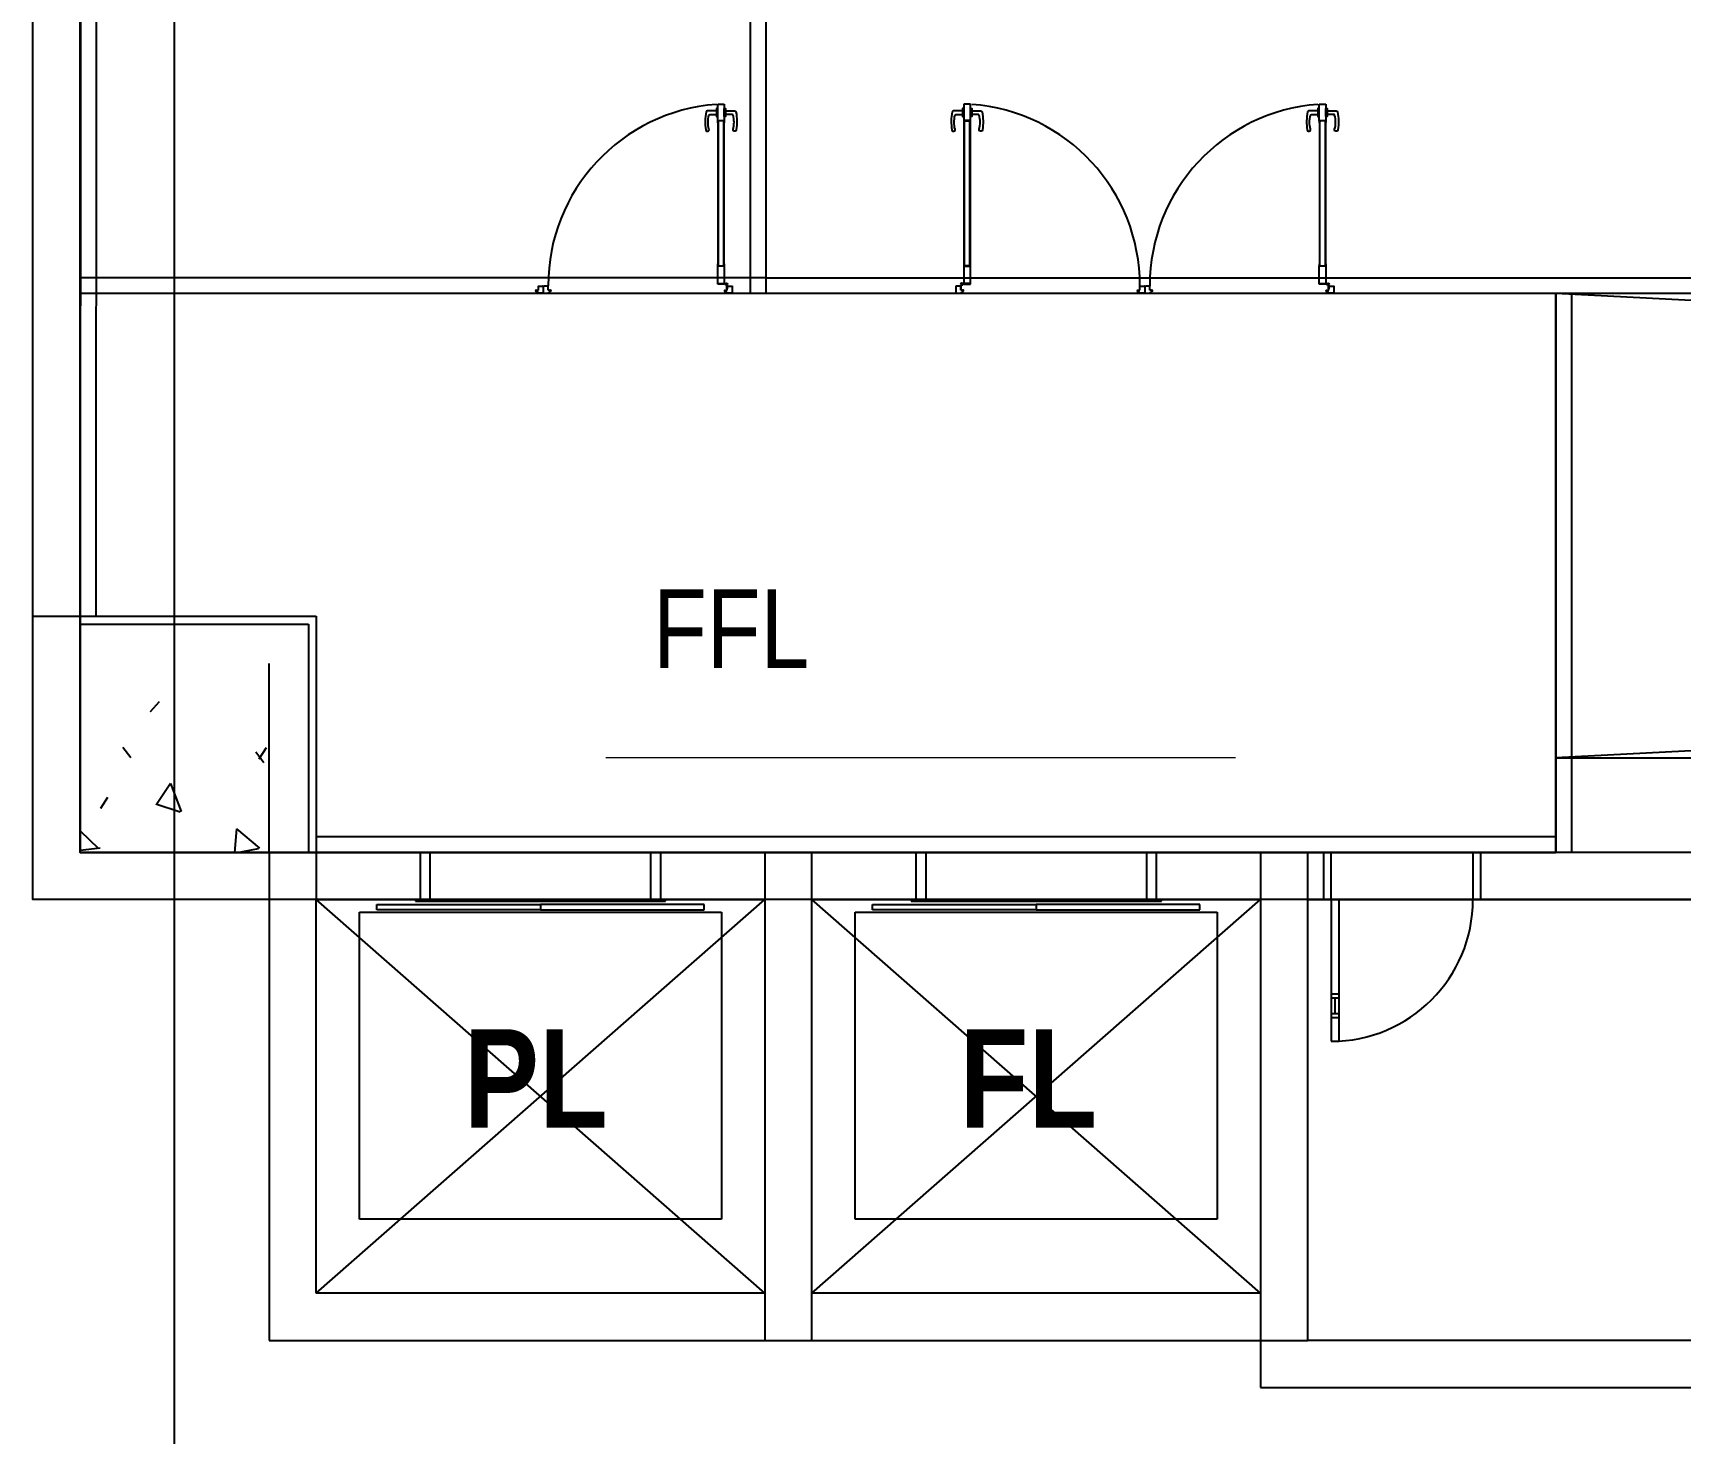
# Model space of a CAD drawing. Extents: x -14231 to 343475, y -171733 to 30720.
# Drawn here: x 222682 to 233148, y -137832 to -128938 of the extents above; entities that cross this region are included whole.
import ezdxf

# ---------------------------------------------------------------- set-up
doc = ezdxf.new("R2010")
doc.units = 0
doc.header["$LTSCALE"] = 8
doc.linetypes.add('IDA - Grid Line', pattern=[3500, 2000, -500, 500, -500])
doc.linetypes.add('IDA - Hidden 2-1', pattern=[750, 500, -250])
doc.layers.get('0').update_dxf_attribs({"color": 1, "linetype": 'CONTINUOUS'})
doc.layers.add('000_CTCI_CSA', color=7, linetype='CONTINUOUS')
for name, color, linetype, lineweight in [('A-_ANOTGRID_E', 7, 'CONTINUOUS', 9), ('A-COLN----_E', 7, 'CONTINUOUS', 9), ('A-COLN----_E1', 7, 'CONTINUOUS', 9)]:
    doc.layers.add(name, color=color, linetype=linetype, lineweight=lineweight)
doc.styles.add('Arial Narrow_B_1', font='ARIALNB.TTF', dxfattribs={"height": 625})
doc.styles.add('Site Area', font='arial.ttf', dxfattribs={"width": 0.8})

# ---------------------------------------------------------------- blocks, each defined once
blk = doc.blocks.new('188K-SM-03-F10-ARCH-PA-Y2257103$0$AP5A-SM-03-F20-ARCH-PA-Y2230801+Y2230803$0$把手GMT水平鎖')
blk.add_lwpolyline([(24.5, 8), (-24.5, 8), (-24.5, 0), (24.5, 0)], close=True)
blk.add_lwpolyline([(-11, 0), (-11, -40), (-10.4, -53.9, 0.327495), (-3.6, -61.8, 0.089847), (103.8, -64, 1.144881), (99.4, -44.7, -0.137079), (16.2, -44.7, -0.349357), (11, -39.6), (11, 0)], format="xyb")

msp = doc.modelspace()

# ---------------------------------------------------------------- hatches: boundary and pattern name
at = {"layer": '000_CTCI_CSA', "true_color": 0x808080}
h = msp.add_hatch(dxfattribs=at)
h.set_pattern_fill('FP_87', color=8, angle=-90, style=0, pattern_type=2)
h.set_pattern_definition([(320, (-114573.8, 809113.8), (-159.3907, -1821.8403), [190.5, -2095.5]), (265, (-114573.8, 809113.8), (1910.5674, 352.428), [152.4, -1676.4]), (10.451, (-114587.1, 808962), (1751.166, -1469.4262), [161.9, -1780.901]), (316.184, (-114065.8, 809113.8), (-420.428, -2710.791), [285.75, -3143.25]), (6.636, (-114100.9, 808888), (2474.276, -2374.0256), [242.85, -2671.351]), (261.184, (-114065.8, 809113.8), (2474.2525, -2374.05), [228.6, -2514.6]), (291, (-114192.8, 808859.8), (-1022.6516, -1516.1442), [190.5, -2095.5]), (236, (-114192.8, 808859.8), (1841.8805, -618.021), [152.4, -1676.4]), (341.451, (-114278, 808733.5), (819.2124, -2134.1713), [161.9, -1780.901]), (307.5, (-114573.8, 809113.8), (845.5504, -30.88603), [83.82, -1572.26, 83.82, -3300.73]), (307.5, (-114573.8, 809113.8), (845.5504, -30.88603), [-1739.9, -1617.98, 83.82, -1598.93]), (277.5, (-114573.8, 809113.8), (1001.80575, -668.1966), [83.82, -886.46, 83.82, -1534.16, -641.35]), (277.5, (-114573.8, 809113.8), (1001.80575, -668.1966), [-2588.26, 83.82, -557.53]), (237.5, (-114573.8, 809680.25), (-57.2896, -1355.90933), [83.82, -551.18, 83.82, -4526.28]), (237.5, (-114573.8, 809680.25), (-57.2896, -1355.90933), [-718.82, -1897.38, 83.82, -2545.08]), (227.5, (-114573.8, 809934.2), (254.2664, -1481.2932), [83.82, -741.68, 83.82, -3098.8]), (227.5, (-114573.8, 809934.2), (254.2664, -1481.2932), [-909.32, -1231.9, 83.82, -1783.08])])
h.paths.add_polyline_path([(222982.2899, -134143.3464), (224182.2899, -134143.3464), (224182.2899, -132943.3464), (222982.2899, -132943.3464)])
at = {"layer": 'A-COLN----_E1'}
h = msp.add_hatch(dxfattribs=at)
h.set_pattern_fill('FP_87', color=256, angle=-90, style=0, pattern_type=2)
h.set_pattern_definition([(320, (-114573.8, 809113.8), (-159.3907, -1821.8403), [190.5, -2095.5]), (265, (-114573.8, 809113.8), (1910.5674, 352.428), [152.4, -1676.4]), (10.451, (-114587.1, 808962), (1751.166, -1469.4262), [161.9, -1780.901]), (316.184, (-114065.8, 809113.8), (-420.428, -2710.791), [285.75, -3143.25]), (6.636, (-114100.9, 808888), (2474.276, -2374.0256), [242.85, -2671.351]), (261.184, (-114065.8, 809113.8), (2474.2525, -2374.05), [228.6, -2514.6]), (291, (-114192.8, 808859.8), (-1022.6516, -1516.1442), [190.5, -2095.5]), (236, (-114192.8, 808859.8), (1841.8805, -618.021), [152.4, -1676.4]), (341.451, (-114278, 808733.5), (819.2124, -2134.1713), [161.9, -1780.901]), (307.5, (-114573.8, 809113.8), (845.5504, -30.88603), [83.82, -1572.26, 83.82, -3300.73]), (307.5, (-114573.8, 809113.8), (845.5504, -30.88603), [-1739.9, -1617.98, 83.82, -1598.93]), (277.5, (-114573.8, 809113.8), (1001.80575, -668.1966), [83.82, -886.46, 83.82, -1534.16, -641.35]), (277.5, (-114573.8, 809113.8), (1001.80575, -668.1966), [-2588.26, 83.82, -557.53]), (237.5, (-114573.8, 809680.25), (-57.2896, -1355.90933), [83.82, -551.18, 83.82, -4526.28]), (237.5, (-114573.8, 809680.25), (-57.2896, -1355.90933), [-718.82, -1897.38, 83.82, -2545.08]), (227.5, (-114573.8, 809934.2), (254.2664, -1481.2932), [83.82, -741.68, 83.82, -3098.8]), (227.5, (-114573.8, 809934.2), (254.2664, -1481.2932), [-909.32, -1231.9, 83.82, -1783.08])])
h.paths.add_polyline_path([(222982.2899, -134143.3464), (224182.2899, -134143.3464), (224182.2899, -132943.3464), (222982.2899, -132943.3464)])

# ---------------------------------------------------------------- linework, layer by layer
at = {"layer": '000_CTCI_CSA', "color": 8, "true_color": 0x808080}
for p, q in [((223582.2899, -146907.4049), (223582.2899, -47898.2452)), ((222982.2899, -120043.3464), (222982.2899, -130593.3464)), ((227033.5272, -129495.27), (227033.5272, -129389.8787)), ((227033.5272, -129389.8787), (227075.2663, -129389.8787)), ((227075.2663, -129389.8787), (227075.2663, -129495.27)), ((228639.1022, -129389.8787), (228597.3631, -129389.8787)), ((228597.3631, -129389.8787), (228597.3631, -129495.27)), ((228639.1022, -129495.27), (228639.1022, -129389.8787)), ((230855.7382, -129495.27), (230855.7382, -129389.8787)), ((230855.7382, -129389.8787), (230897.4774, -129389.8787)), ((230897.4774, -129389.8787), (230897.4774, -129495.27)), ((227075.2663, -129495.27), (227033.5272, -129495.27)), ((227034.1533, -129507.3744), (227034.1533, -129494.5396)), ((227035.0479, -129508.7063), (227034.2131, -129507.5585)), ((227034.4663, -129494.2265), (227074.3272, -129494.2265)), ((227035.1967, -129495.7918), (227035.1967, -129497.4613)), ((227035.1967, -129499.1309), (227035.1967, -129506.5396)), ((227054.0837, -129495.4787), (227035.5098, -129495.4787)), ((227035.5098, -129497.7744), (227040.1011, -129497.7744)), ((227040.1011, -129498.8179), (227035.5098, -129498.8179)), ((227036.2402, -129498.8179), (227035.6141, -129498.8179)), ((227035.6141, -129498.8179), (227035.6141, -130414.157)), ((227035.6141, -129506.957), (227035.6141, -129508.5222)), ((227036.2402, -130414.157), (227036.2402, -129498.8179)), ((227040.4141, -129498.0874), (227040.4141, -129498.5048)), ((227054.3967, -129495.1657), (227054.0837, -129495.4787)), ((227054.7098, -129495.4787), (227054.3967, -129495.1657)), ((227073.2837, -129495.4787), (227054.7098, -129495.4787)), ((227068.3794, -129498.5048), (227068.3794, -129498.0874)), ((227068.6924, -129497.7744), (227073.2837, -129497.7744)), ((227073.2837, -129498.8179), (227068.6924, -129498.8179)), ((227072.5533, -129498.8179), (227072.5533, -130414.157)), ((227073.1794, -129498.8179), (227072.5533, -129498.8179)), ((227073.1794, -130414.157), (227073.1794, -129498.8179)), ((227073.1794, -129508.5222), (227073.1794, -129506.957)), ((227073.5967, -129497.4613), (227073.5967, -129495.7918)), ((227073.5967, -129506.5396), (227073.5967, -129499.1309)), ((227074.5803, -129507.5585), (227073.7456, -129508.7063)), ((227074.6402, -129494.5396), (227074.6402, -129507.3744)), ((228597.3631, -129495.27), (228639.1022, -129495.27)), ((228597.9892, -129494.5396), (228597.9892, -129507.3744)), ((228598.049, -129507.5585), (228598.8838, -129508.7063)), ((228638.1631, -129494.2265), (228598.3022, -129494.2265)), ((228599.0326, -129497.4613), (228599.0326, -129495.7918)), ((228599.0326, -129506.5396), (228599.0326, -129499.1309)), ((228599.3457, -129495.4787), (228617.9196, -129495.4787)), ((228603.937, -129497.7744), (228599.3457, -129497.7744)), ((228599.3457, -129498.8179), (228603.937, -129498.8179)), ((228599.45, -130414.157), (228599.45, -129498.8179)), ((228599.45, -129498.8179), (228600.0761, -129498.8179)), ((228599.45, -129508.5222), (228599.45, -129506.957)), ((228600.0761, -129498.8179), (228600.0761, -130414.157)), ((228604.25, -129498.5048), (228604.25, -129498.0874)), ((228617.9196, -129495.4787), (228618.2326, -129495.1657)), ((228618.2326, -129495.1657), (228618.5457, -129495.4787)), ((228618.5457, -129495.4787), (228637.1196, -129495.4787)), ((228632.2152, -129498.0874), (228632.2152, -129498.5048)), ((228637.1196, -129497.7744), (228632.5283, -129497.7744)), ((228632.5283, -129498.8179), (228637.1196, -129498.8179)), ((228636.3892, -130414.157), (228636.3892, -129498.8179)), ((228636.3892, -129498.8179), (228637.0152, -129498.8179)), ((228637.0152, -129498.8179), (228637.0152, -130414.157)), ((228637.0152, -129506.957), (228637.0152, -129508.5222)), ((228637.4326, -129495.7918), (228637.4326, -129497.4613)), ((228637.4326, -129499.1309), (228637.4326, -129506.5396)), ((228637.5815, -129508.7063), (228638.4162, -129507.5585)), ((228638.4761, -129507.3744), (228638.4761, -129494.5396)), ((230897.4774, -129495.27), (230855.7382, -129495.27)), ((230856.3643, -129507.3744), (230856.3643, -129494.5396)), ((230857.259, -129508.7063), (230856.4242, -129507.5585)), ((230856.6774, -129494.2265), (230896.5382, -129494.2265)), ((230857.4078, -129495.7918), (230857.4078, -129497.4613)), ((230857.4078, -129499.1309), (230857.4078, -129506.5396)), ((230876.2948, -129495.4787), (230857.7208, -129495.4787)), ((230857.7208, -129497.7744), (230862.3121, -129497.7744)), ((230862.3121, -129498.8179), (230857.7208, -129498.8179)), ((230858.4513, -129498.8179), (230857.8252, -129498.8179)), ((230857.8252, -129498.8179), (230857.8252, -130414.157)), ((230857.8252, -129506.957), (230857.8252, -129508.5222)), ((230858.4513, -130414.157), (230858.4513, -129498.8179)), ((230862.6252, -129498.0874), (230862.6252, -129498.5048)), ((230876.6078, -129495.1657), (230876.2948, -129495.4787)), ((230876.9208, -129495.4787), (230876.6078, -129495.1657)), ((230895.4948, -129495.4787), (230876.9208, -129495.4787)), ((230890.5904, -129498.5048), (230890.5904, -129498.0874)), ((230890.9035, -129497.7744), (230895.4948, -129497.7744)), ((230895.4948, -129498.8179), (230890.9035, -129498.8179)), ((230894.7643, -129498.8179), (230894.7643, -130414.157)), ((230895.3904, -129498.8179), (230894.7643, -129498.8179)), ((230895.3904, -130414.157), (230895.3904, -129498.8179)), ((230895.3904, -129508.5222), (230895.3904, -129506.957)), ((230895.8078, -129497.4613), (230895.8078, -129495.7918)), ((230895.8078, -129506.5396), (230895.8078, -129499.1309)), ((230896.7914, -129507.5585), (230895.9566, -129508.7063)), ((230896.8513, -129494.5396), (230896.8513, -129507.3744)), ((227033.5272, -130534.0092), (227033.5272, -130417.7048)), ((227033.5272, -130417.7048), (227075.2663, -130417.7048)), ((227035.6141, -130414.157), (227036.2402, -130414.157)), ((227072.5533, -130414.157), (227073.1794, -130414.157)), ((227075.2663, -130417.7048), (227075.2663, -130534.0092)), ((227341.4743, -130493.3464), (235182.2899, -130493.3464)), ((228639.1022, -130417.7048), (228597.3631, -130417.7048)), ((228597.3631, -130417.7048), (228597.3631, -130534.0092)), ((228600.0761, -130414.157), (228599.45, -130414.157)), ((228637.0152, -130414.157), (228636.3892, -130414.157)), ((228639.1022, -130534.0092), (228639.1022, -130417.7048)), ((230855.7382, -130534.0092), (230855.7382, -130417.7048)), ((230855.7382, -130417.7048), (230897.4774, -130417.7048)), ((230857.8252, -130414.157), (230858.4513, -130414.157)), ((230894.7643, -130414.157), (230895.3904, -130414.157)), ((230897.4774, -130417.7048), (230897.4774, -130534.0092)), ((222982.2899, -134143.3464), (222982.2899, -130593.3464)), ((225878.2526, -130578.0421), (225878.2526, -130573.0856)), ((225878.7744, -130572.5638), (225881.1744, -130572.5638)), ((225895.9551, -130591.3464), (225879.4527, -130580.5065)), ((225879.5048, -130573.6073), (225879.5048, -130575.5899)), ((225881.1744, -130573.6073), (225879.5048, -130573.6073)), ((225879.5048, -130575.5899), (225887.4353, -130575.5899)), ((225885.7657, -130572.5638), (225893.9048, -130572.5638)), ((225887.4353, -130573.6073), (225885.7657, -130573.6073)), ((225887.4353, -130575.5899), (225887.4353, -130573.6073)), ((225893.9048, -130572.5638), (225893.9048, -130546.9117)), ((225895.47, -130545.3464), (225919.9918, -130545.3464)), ((225919.9918, -130591.3464), (225895.9551, -130591.3464)), ((225925.2092, -130550.5638), (225925.2092, -130586.1291)), ((225925.2092, -130550.5638), (225925.2092, -130586.1291)), ((225954.9483, -130545.3464), (225930.4266, -130545.3464)), ((225930.4266, -130591.3464), (225954.4632, -130591.3464)), ((225954.4632, -130591.3464), (225970.9657, -130580.5065)), ((225956.5135, -130572.5638), (225956.5135, -130546.9117)), ((225964.6526, -130572.5638), (225956.5135, -130572.5638)), ((225962.9831, -130573.6073), (225964.6526, -130573.6073)), ((225962.9831, -130575.5899), (225962.9831, -130573.6073)), ((225970.9135, -130575.5899), (225962.9831, -130575.5899)), ((225971.6439, -130572.5638), (225969.2439, -130572.5638)), ((225969.2439, -130573.6073), (225970.9135, -130573.6073)), ((225970.9135, -130573.6073), (225970.9135, -130575.5899)), ((225972.1657, -130578.0421), (225972.1657, -130573.0856)), ((227075.2663, -130534.0092), (227033.5272, -130534.0092)), ((227036.6576, -130528.7918), (227083.6141, -130528.7918)), ((227036.6576, -130531.4005), (227036.6576, -130528.7918)), ((227083.6141, -130531.4005), (227036.6576, -130531.4005)), ((227078.2526, -130578.0421), (227078.2526, -130573.0856)), ((227078.7744, -130572.5638), (227081.1744, -130572.5638)), ((227095.9551, -130591.3464), (227079.4527, -130580.5065)), ((227081.1744, -130573.6073), (227079.5048, -130573.6073)), ((227079.5048, -130573.6073), (227079.5048, -130575.5899)), ((227079.5048, -130575.5899), (227087.4353, -130575.5899)), ((227083.6141, -130528.7918), (227083.6141, -130531.4005)), ((227085.7657, -130572.5638), (227093.9048, -130572.5638)), ((227087.4353, -130573.6073), (227085.7657, -130573.6073)), ((227087.4353, -130575.5899), (227087.4353, -130573.6073)), ((227091.2961, -130564.2129), (227091.2961, -130539.0824)), ((227091.2961, -130539.0824), (227093.9048, -130539.0824)), ((227093.9048, -130564.2129), (227091.2961, -130564.2129)), ((227093.9048, -130539.0824), (227093.9048, -130564.2129)), ((227093.9048, -130572.5638), (227093.9048, -130546.9117)), ((227095.47, -130545.3464), (227119.9918, -130545.3464)), ((227119.9918, -130591.3464), (227095.9551, -130591.3464)), ((227125.2092, -130550.5638), (227125.2092, -130586.1291)), ((235182.2899, -130593.3464), (227341.4743, -130593.3464)), ((228547.4202, -130550.5638), (228547.4202, -130586.1291)), ((228577.1594, -130545.3464), (228552.6376, -130545.3464)), ((228552.6376, -130591.3464), (228576.6743, -130591.3464)), ((228576.6743, -130591.3464), (228593.1767, -130580.5065)), ((228581.3333, -130539.0824), (228578.7246, -130539.0824)), ((228578.7246, -130539.0824), (228578.7246, -130564.2129)), ((228578.7246, -130572.5638), (228578.7246, -130546.9117)), ((228578.7246, -130564.2129), (228581.3333, -130564.2129)), ((228586.8637, -130572.5638), (228578.7246, -130572.5638)), ((228581.3333, -130564.2129), (228581.3333, -130539.0824)), ((228585.1941, -130575.5899), (228585.1941, -130573.6073)), ((228585.1941, -130573.6073), (228586.8637, -130573.6073)), ((228593.1246, -130575.5899), (228585.1941, -130575.5899)), ((228635.9718, -130528.7918), (228589.0152, -130528.7918)), ((228589.0152, -130528.7918), (228589.0152, -130531.4005)), ((228589.0152, -130531.4005), (228635.9718, -130531.4005)), ((228593.855, -130572.5638), (228591.455, -130572.5638)), ((228591.455, -130573.6073), (228593.1246, -130573.6073)), ((228593.1246, -130573.6073), (228593.1246, -130575.5899)), ((228594.3767, -130578.0421), (228594.3767, -130573.0856)), ((228597.3631, -130534.0092), (228639.1022, -130534.0092)), ((228635.9718, -130531.4005), (228635.9718, -130528.7918)), ((229700.4637, -130578.0421), (229700.4637, -130573.0856)), ((229700.9854, -130572.5638), (229703.3854, -130572.5638)), ((229718.1662, -130591.3464), (229701.6637, -130580.5065)), ((229701.7159, -130573.6073), (229701.7159, -130575.5899)), ((229703.3854, -130573.6073), (229701.7159, -130573.6073)), ((229701.7159, -130575.5899), (229709.6463, -130575.5899)), ((229707.9767, -130572.5638), (229716.1159, -130572.5638)), ((229709.6463, -130573.6073), (229707.9767, -130573.6073)), ((229709.6463, -130575.5899), (229709.6463, -130573.6073)), ((229716.1159, -130572.5638), (229716.1159, -130546.9117)), ((229717.6811, -130545.3464), (229742.2028, -130545.3464)), ((229742.2028, -130591.3464), (229718.1662, -130591.3464)), ((229747.4202, -130550.5638), (229747.4202, -130586.1291)), ((229747.4202, -130550.5638), (229747.4202, -130586.1291)), ((229777.1594, -130545.3464), (229752.6376, -130545.3464)), ((229752.6376, -130591.3464), (229776.6743, -130591.3464)), ((229776.6743, -130591.3464), (229793.1767, -130580.5065)), ((229778.7246, -130572.5638), (229778.7246, -130546.9117)), ((229786.8637, -130572.5638), (229778.7246, -130572.5638)), ((229785.1941, -130573.6073), (229786.8637, -130573.6073)), ((229785.1941, -130575.5899), (229785.1941, -130573.6073)), ((229793.1246, -130575.5899), (229785.1941, -130575.5899)), ((229793.855, -130572.5638), (229791.455, -130572.5638)), ((229791.455, -130573.6073), (229793.1246, -130573.6073)), ((229793.1246, -130573.6073), (229793.1246, -130575.5899)), ((229794.3767, -130578.0421), (229794.3767, -130573.0856)), ((230897.4774, -130534.0092), (230855.7382, -130534.0092)), ((230858.8687, -130528.7918), (230905.8252, -130528.7918)), ((230858.8687, -130531.4005), (230858.8687, -130528.7918)), ((230905.8252, -130531.4005), (230858.8687, -130531.4005)), ((230900.4637, -130578.0421), (230900.4637, -130573.0856)), ((230900.9854, -130572.5638), (230903.3854, -130572.5638)), ((230918.1662, -130591.3464), (230901.6637, -130580.5065)), ((230903.3854, -130573.6073), (230901.7159, -130573.6073)), ((230901.7159, -130573.6073), (230901.7159, -130575.5899)), ((230901.7159, -130575.5899), (230909.6463, -130575.5899)), ((230905.8252, -130528.7918), (230905.8252, -130531.4005)), ((230907.9767, -130572.5638), (230916.1159, -130572.5638)), ((230909.6463, -130573.6073), (230907.9767, -130573.6073)), ((230909.6463, -130575.5899), (230909.6463, -130573.6073)), ((230913.5072, -130564.2129), (230913.5072, -130539.0824)), ((230913.5072, -130539.0824), (230916.1159, -130539.0824)), ((230916.1159, -130564.2129), (230913.5072, -130564.2129)), ((230916.1159, -130539.0824), (230916.1159, -130564.2129)), ((230916.1159, -130572.5638), (230916.1159, -130546.9117)), ((230917.6811, -130545.3464), (230942.2028, -130545.3464)), ((230942.2028, -130591.3464), (230918.1662, -130591.3464)), ((230947.4202, -130550.5638), (230947.4202, -130586.1291)), ((232359.1125, -130593.3464), (232359.1125, -133543.3464)), ((232359.1125, -130593.3464), (232359.1125, -134143.3464)), ((222982.2899, -132943.3464), (222982.2899, -134143.3464)), ((224182.2899, -134143.3464), (224182.2899, -132943.3464)), ((232359.1125, -133543.3464), (288982.29, -133543.3464)), ((232359.1125, -134143.3464), (222982.2899, -134143.3464)), ((222982.2899, -134143.3464), (224182.2899, -134143.3464)), ((227632.2899, -134143.3464), (224182.2899, -134143.3464)), ((224182.2899, -134143.3464), (224182.2899, -137243.3464)), ((225207.2899, -134143.3464), (225142.2899, -134143.3464)), ((225142.2899, -134143.3464), (225142.2899, -134443.3464)), ((225207.2899, -134443.3464), (225207.2899, -134143.3464)), ((226672.2899, -134143.3464), (226607.2899, -134143.3464)), ((226607.2899, -134143.3464), (226607.2899, -134443.3464)), ((226672.2899, -134443.3464), (226672.2899, -134143.3464)), ((230782.2899, -134143.3464), (227332.2899, -134143.3464)), ((227332.2899, -134143.3464), (227332.2899, -137243.3464)), ((227632.2899, -137243.3464), (227632.2899, -134143.3464)), ((228357.2899, -134143.3464), (228292.2899, -134143.3464)), ((228292.2899, -134143.3464), (228292.2899, -134443.3464)), ((228357.2899, -134443.3464), (228357.2899, -134143.3464)), ((229822.2899, -134143.3464), (229757.2899, -134143.3464)), ((229757.2899, -134143.3464), (229757.2899, -134443.3464)), ((229822.2899, -134443.3464), (229822.2899, -134143.3464)), ((230482.2899, -134143.3464), (230482.2899, -137543.3464)), ((238282.2899, -134143.3464), (230482.2899, -134143.3464)), ((230782.2899, -137243.3464), (230782.2899, -134143.3464)), ((230882.2899, -134143.3464), (230882.2899, -134443.3464)), ((230932.2899, -134143.3464), (230882.2899, -134143.3464)), ((230932.2899, -134443.3464), (230932.2899, -134143.3464)), ((231832.2899, -134143.3464), (231832.2899, -134443.3464)), ((231882.2899, -134143.3464), (231832.2899, -134143.3464)), ((231882.2899, -134443.3464), (231882.2899, -134143.3464)), ((224482.2899, -134443.3464), (227332.2899, -134443.3464)), ((224482.2899, -136943.3464), (224482.2899, -134443.3464)), ((224482.2899, -136943.3464), (227332.2899, -134443.3464)), ((227332.2899, -136943.3464), (224482.2899, -134443.3464)), ((224867.2899, -134473.3464), (225907.2899, -134473.3464)), ((224867.2899, -134508.3464), (224867.2899, -134473.3464)), ((225907.2899, -134443.3464), (225112.2899, -134443.3464)), ((225112.2899, -134443.3464), (225112.2899, -134453.3464)), ((225112.2899, -134453.3464), (225907.2899, -134453.3464)), ((225142.2899, -134443.3464), (225207.2899, -134443.3464)), ((225907.2899, -134453.3464), (225907.2899, -134443.3464)), ((226702.2899, -134443.3464), (225907.2899, -134443.3464)), ((225907.2899, -134443.3464), (225907.2899, -134453.3464)), ((225907.2899, -134453.3464), (226702.2899, -134453.3464)), ((225907.2899, -134473.3464), (225907.2899, -134508.3464)), ((226947.2899, -134473.3464), (225907.2899, -134473.3464)), ((225907.2899, -134473.3464), (225907.2899, -134508.3464)), ((226607.2899, -134443.3464), (226672.2899, -134443.3464)), ((226702.2899, -134453.3464), (226702.2899, -134443.3464)), ((226947.2899, -134508.3464), (226947.2899, -134473.3464)), ((227332.2899, -134443.3464), (227332.2899, -136943.3464)), ((227632.2899, -134443.3464), (230482.2899, -134443.3464)), ((227632.2899, -136943.3464), (227632.2899, -134443.3464)), ((227632.2899, -136943.3464), (230482.2899, -134443.3464)), ((230482.2899, -136943.3464), (227632.2899, -134443.3464)), ((228017.2899, -134473.3464), (229057.2899, -134473.3464)), ((228017.2899, -134508.3464), (228017.2899, -134473.3464)), ((229057.2899, -134443.3464), (228262.2899, -134443.3464)), ((228262.2899, -134443.3464), (228262.2899, -134453.3464)), ((228262.2899, -134453.3464), (229057.2899, -134453.3464)), ((228292.2899, -134443.3464), (228357.2899, -134443.3464)), ((229057.2899, -134453.3464), (229057.2899, -134443.3464)), ((229852.2899, -134443.3464), (229057.2899, -134443.3464)), ((229057.2899, -134443.3464), (229057.2899, -134453.3464)), ((229057.2899, -134453.3464), (229852.2899, -134453.3464)), ((229057.2899, -134473.3464), (229057.2899, -134508.3464)), ((230097.2899, -134473.3464), (229057.2899, -134473.3464)), ((229057.2899, -134473.3464), (229057.2899, -134508.3464)), ((229757.2899, -134443.3464), (229822.2899, -134443.3464)), ((229852.2899, -134453.3464), (229852.2899, -134443.3464)), ((230097.2899, -134508.3464), (230097.2899, -134473.3464)), ((230482.2899, -134443.3464), (230482.2899, -136943.3464)), ((230782.2899, -137243.3464), (230782.2899, -134443.3464)), ((230782.2899, -134443.3464), (237982.2899, -134443.3464)), ((230882.2899, -134443.3464), (230932.2899, -134443.3464)), ((230982.2899, -134443.3464), (230932.2899, -134443.3464)), ((230932.2899, -134443.3464), (230932.2899, -135343.3464)), ((230982.2899, -135343.3464), (230982.2899, -134443.3464)), ((231832.2899, -134443.3464), (231882.2899, -134443.3464)), ((224757.2899, -134523.3464), (227057.2899, -134523.3464)), ((224757.2899, -136473.3464), (224757.2899, -134523.3464)), ((225907.2899, -134508.3464), (224867.2899, -134508.3464)), ((225907.2899, -134508.3464), (226947.2899, -134508.3464)), ((227057.2899, -134523.3464), (227057.2899, -136473.3464)), ((227907.2899, -134523.3464), (230207.2899, -134523.3464)), ((227907.2899, -136473.3464), (227907.2899, -134523.3464)), ((229057.2899, -134508.3464), (228017.2899, -134508.3464)), ((229057.2899, -134508.3464), (230097.2899, -134508.3464)), ((230207.2899, -134523.3464), (230207.2899, -136473.3464)), ((230982.2899, -135043.3464), (230932.2899, -135043.3464)), ((230982.2899, -135068.3464), (230932.2899, -135068.3464)), ((230957.2899, -135168.3464), (230957.2899, -135068.3464)), ((230982.2899, -135168.3464), (230932.2899, -135168.3464)), ((230982.2899, -135193.3464), (230932.2899, -135193.3464)), ((230932.2899, -135343.3464), (230982.2899, -135343.3464)), ((227057.2899, -136473.3464), (224757.2899, -136473.3464)), ((230207.2899, -136473.3464), (227907.2899, -136473.3464)), ((227332.2899, -136943.3464), (224482.2899, -136943.3464)), ((230482.2899, -136943.3464), (227632.2899, -136943.3464)), ((224182.2899, -137243.3464), (227632.2899, -137243.3464)), ((227332.2899, -137243.3464), (230782.2899, -137243.3464)), ((237982.2899, -137243.3464), (230782.2899, -137243.3464)), ((230482.2899, -137543.3464), (238282.2899, -137543.3464))]:
    msp.add_line(p, q, dxfattribs=at)
at = {"layer": '000_CTCI_CSA'}
for p, q in [((227241.4743, -130593.3464), (227241.4743, -120043.3464)), ((227341.4743, -130593.3464), (227341.4743, -120043.3464)), ((227341.4743, -130493.3464), (222982.2899, -130493.3464)), ((227341.4743, -130593.3464), (222982.2899, -130593.3464))]:
    msp.add_line(p, q, dxfattribs=at)
at = {"layer": '000_CTCI_CSA', "lineweight": -3}
for p, q in [((222986.5662, -121843.3464), (222982.2899, -132643.3464)), ((223086.5662, -121843.3662), (223082.2899, -132643.386)), ((232359.1124, -130593.3464), (232359.1124, -130593.3464)), ((232359.1124, -130593.3464), (232359.1125, -134143.3464)), ((232459.1124, -130593.3464), (232459.1124, -130593.3464)), ((232459.1124, -130593.3464), (232459.1125, -134143.3464)), ((222982.2899, -132643.3464), (224482.2899, -132643.3464)), ((222982.2899, -132693.3464), (224432.2899, -132693.3464)), ((224432.2899, -132693.3464), (224432.2899, -134143.3464)), ((224482.2899, -132643.3464), (224482.2899, -134143.3464)), ((224482.2899, -134043.3464), (224482.2899, -134043.3464)), ((224482.2899, -134043.3464), (232359.1125, -134043.3464)), ((224482.2899, -134143.3464), (224482.2899, -134143.3464)), ((224482.2899, -134143.3464), (232359.1125, -134143.3464))]:
    msp.add_line(p, q, dxfattribs=at)
at = {"layer": '000_CTCI_CSA', "color": 8, "linetype": 'IDA - Hidden 2-1', "true_color": 0x808080}
for p, q in [((288982.29, -130593.3464), (232359.1125, -133543.3464)), ((288982.29, -133543.3464), (232359.1125, -130593.3464))]:
    msp.add_line(p, q, dxfattribs=at)
at = {"layer": '000_CTCI_CSA', "color": 8, "true_color": 0x808080}
for points in [[(298882.2899, -57043.3464), (298882.2899, -134443.3464), (222682.2899, -134443.3464), (222682.2899, -57043.3464)], [(298582.2899, -57343.3464), (298582.2899, -134143.3464), (222982.2899, -134143.3464), (222982.2899, -57343.3464)], [(224482.2899, -132643.3464), (224482.2899, -134443.3464), (222682.2899, -134443.3464), (222682.2899, -132643.3464)]]:
    msp.add_lwpolyline(points, close=True, dxfattribs=at)
for points in [[(227054.3967, -130417.8092), (227054.7098, -130417.4961), (227073.2837, -130417.4961, 0.4142135624), (227073.5967, -130417.1831), (227073.5967, -130415.5135, 0.4142135624), (227073.2837, -130415.2005), (227068.6924, -130415.2005, -0.4142135624), (227068.3794, -130414.8874), (227068.3794, -130414.47, -0.4142135624), (227068.6924, -130414.157), (227073.2837, -130414.157, 0.4142135624), (227073.5967, -130413.8439), (227073.5967, -130406.4352, 0.4142135624), (227073.388, -130406.2265), (227073.388, -130406.2265, -0.4142135624), (227073.1794, -130406.0179), (227073.1794, -130404.4526, -0.7263600574), (227073.7456, -130404.2685), (227074.5803, -130405.4163, -0.1585068778), (227074.6402, -130405.6005), (227074.6402, -130418.4352, -0.4142135624), (227074.3272, -130418.7483), (227034.4663, -130418.7483, -0.4142135624), (227034.1533, -130418.4352), (227034.1533, -130405.6005, -0.1585068778), (227034.2131, -130405.4163), (227035.0479, -130404.2685, -0.7263600574), (227035.6141, -130404.4526), (227035.6141, -130406.0179, -0.4142135624), (227035.4054, -130406.2265, 0.4142135624), (227035.1967, -130406.4352), (227035.1967, -130413.8439, 0.4142135624), (227035.5098, -130414.157), (227040.1011, -130414.157, -0.4142135624), (227040.4141, -130414.47), (227040.4141, -130414.8874, -0.4142135624), (227040.1011, -130415.2005), (227035.5098, -130415.2005, 0.4142135624), (227035.1967, -130415.5135), (227035.1967, -130417.1831, 0.4142135624), (227035.5098, -130417.4961), (227054.0837, -130417.4961)], [(228618.2326, -130417.8092), (228617.9196, -130417.4961), (228599.3457, -130417.4961, -0.4142135624), (228599.0326, -130417.1831), (228599.0326, -130415.5135, -0.4142135624), (228599.3457, -130415.2005), (228603.937, -130415.2005, 0.4142135624), (228604.25, -130414.8874), (228604.25, -130414.47, 0.4142135624), (228603.937, -130414.157), (228599.3457, -130414.157, -0.4142135624), (228599.0326, -130413.8439), (228599.0326, -130406.4352, -0.4142135624), (228599.2413, -130406.2265), (228599.2413, -130406.2265, 0.4142135624), (228599.45, -130406.0179), (228599.45, -130404.4526, 0.7263600574), (228598.8838, -130404.2685), (228598.049, -130405.4163, 0.1585068778), (228597.9892, -130405.6005), (228597.9892, -130418.4352, 0.4142135624), (228598.3022, -130418.7483), (228638.1631, -130418.7483, 0.4142135624), (228638.4761, -130418.4352), (228638.4761, -130405.6005, 0.1585068778), (228638.4162, -130405.4163), (228637.5815, -130404.2685, 0.7263600574), (228637.0152, -130404.4526), (228637.0152, -130406.0179, 0.4142135624), (228637.2239, -130406.2265, -0.4142135624), (228637.4326, -130406.4352), (228637.4326, -130413.8439, -0.4142135624), (228637.1196, -130414.157), (228632.5283, -130414.157, 0.4142135624), (228632.2152, -130414.47), (228632.2152, -130414.8874, 0.4142135624), (228632.5283, -130415.2005), (228637.1196, -130415.2005, -0.4142135624), (228637.4326, -130415.5135), (228637.4326, -130417.1831, -0.4142135624), (228637.1196, -130417.4961), (228618.5457, -130417.4961)], [(230876.6078, -130417.8092), (230876.9208, -130417.4961), (230895.4948, -130417.4961, 0.4142135624), (230895.8078, -130417.1831), (230895.8078, -130415.5135, 0.4142135624), (230895.4948, -130415.2005), (230890.9035, -130415.2005, -0.4142135624), (230890.5904, -130414.8874), (230890.5904, -130414.47, -0.4142135624), (230890.9035, -130414.157), (230895.4948, -130414.157, 0.4142135624), (230895.8078, -130413.8439), (230895.8078, -130406.4352, 0.4142135624), (230895.5991, -130406.2265), (230895.5991, -130406.2265, -0.4142135624), (230895.3904, -130406.0179), (230895.3904, -130404.4526, -0.7263600574), (230895.9566, -130404.2685), (230896.7914, -130405.4163, -0.1585068778), (230896.8513, -130405.6005), (230896.8513, -130418.4352, -0.4142135624), (230896.5382, -130418.7483), (230856.6774, -130418.7483, -0.4142135624), (230856.3643, -130418.4352), (230856.3643, -130405.6005, -0.1585068778), (230856.4242, -130405.4163), (230857.259, -130404.2685, -0.7263600574), (230857.8252, -130404.4526), (230857.8252, -130406.0179, -0.4142135624), (230857.6165, -130406.2265, 0.4142135624), (230857.4078, -130406.4352), (230857.4078, -130413.8439, 0.4142135624), (230857.7208, -130414.157), (230862.3121, -130414.157, -0.4142135624), (230862.6252, -130414.47), (230862.6252, -130414.8874, -0.4142135624), (230862.3121, -130415.2005), (230857.7208, -130415.2005, 0.4142135624), (230857.4078, -130415.5135), (230857.4078, -130417.1831, 0.4142135624), (230857.7208, -130417.4961), (230876.2948, -130417.4961)]]:
    msp.add_lwpolyline(points, format="xyb", close=True, dxfattribs=at)
for points in [[(222982.2899, -130593.3464), (222982.2899, -130593.3464), (222982.2899, -134143.3464), (232359.1125, -134143.3464), (232359.1125, -130593.3464), (227341.4743, -130593.3464)], [(225925.2092, -130543.3464), (225925.2092, -130593.3464)], [(225925.2092, -130543.3464), (225925.2092, -130593.3464)], [(227125.2092, -130543.3464), (227125.2092, -130593.3464)], [(228547.4202, -130543.3464), (228547.4202, -130593.3464)], [(229747.4202, -130543.3464), (229747.4202, -130593.3464)], [(229747.4202, -130543.3464), (229747.4202, -130593.3464)], [(230947.4202, -130543.3464), (230947.4202, -130593.3464)]]:
    msp.add_lwpolyline(points, dxfattribs=at)
for centre, radius, start, end in [((227109.3398, -130541.4439), 1152.8301, 94.18650818, 180.14693973), ((228563.2896, -130541.4439), 1152.8301, 359.85306027, 85.81349182), ((230931.5509, -130541.4439), 1152.8301, 94.18650818, 180.14693973), ((227034.4663, -129494.5396), 0.313, 90.00001025, 180.00001025), ((227034.4663, -129507.3744), 0.313, 180.00000512, 216.02737916), ((227035.3011, -129508.5222), 0.313, 216.02736435, 359.99998975), ((227035.5098, -129495.7918), 0.313, 90.00001025, 180.00001025), ((227035.5098, -129497.4613), 0.313, 179.99998975, 269.99998975), ((227035.5098, -129499.1309), 0.313, 89.99998292, 179.99998292), ((227035.4054, -129506.5396), 0.2087, 180.00001537, 270.00001537), ((227035.4054, -129506.957), 0.2087, 359.99997951, 89.99997951), ((227040.1011, -129498.0874), 0.313, 0.00001366, 90.00001366), ((227040.1011, -129498.5048), 0.313, 270.00001366, 0.00001366), ((227068.6924, -129498.0874), 0.313, 89.99998292, 179.99998292), ((227068.6924, -129498.5048), 0.313, 179.99998975, 269.99998975), ((227073.388, -129506.957), 0.2087, 90.00002561, 180.00002561), ((227073.4924, -129508.5222), 0.313, 180.00000854, 323.9726354), ((227073.2837, -129495.7918), 0.313, 359.99998975, 89.99998975), ((227073.2837, -129497.4613), 0.313, 270.00001025, 0.00001025), ((227073.2837, -129499.1309), 0.313, 0.00001708, 90.00001708), ((227073.388, -129506.5396), 0.2087, 269.99998463, 359.99998463), ((227074.3272, -129494.5396), 0.313, 359.99998975, 89.99998975), ((227074.3272, -129507.3744), 0.313, 323.97262084, 359.99999488), ((228598.3022, -129494.5396), 0.313, 90.00001025, 180.00001025), ((228598.3022, -129507.3744), 0.313, 180.00000512, 216.02737916), ((228599.137, -129508.5222), 0.313, 216.0273646, 359.99999146), ((228599.3457, -129495.7918), 0.313, 90.00001025, 180.00001025), ((228599.3457, -129497.4613), 0.313, 179.99998975, 269.99998975), ((228599.3457, -129499.1309), 0.313, 89.99998292, 179.99998292), ((228599.2413, -129506.5396), 0.2087, 180.00001537, 270.00001537), ((228599.2413, -129506.957), 0.2087, 359.99997439, 89.99997439), ((228603.937, -129498.0874), 0.313, 0.00001708, 90.00001708), ((228603.937, -129498.5048), 0.313, 270.00001025, 0.00001025), ((228632.5283, -129498.0874), 0.313, 89.99998634, 179.99998634), ((228632.5283, -129498.5048), 0.313, 179.99998634, 269.99998634), ((228637.2239, -129506.957), 0.2087, 90.00002049, 180.00002049), ((228637.3283, -129508.5222), 0.313, 180.00001025, 323.97263565), ((228637.1196, -129495.7918), 0.313, 359.99998975, 89.99998975), ((228637.1196, -129497.4613), 0.313, 270.00001025, 0.00001025), ((228637.1196, -129499.1309), 0.313, 0.00001708, 90.00001708), ((228637.2239, -129506.5396), 0.2087, 269.99998463, 359.99998463), ((228638.1631, -129494.5396), 0.313, 359.99998975, 89.99998975), ((228638.1631, -129507.3744), 0.313, 323.97262084, 359.99999488), ((230856.6774, -129494.5396), 0.313, 90.00001025, 180.00001025), ((230856.6774, -129507.3744), 0.313, 180.00000512, 216.02737916), ((230857.5121, -129508.5222), 0.313, 216.02736435, 359.99998975), ((230857.7208, -129495.7918), 0.313, 90.00001025, 180.00001025), ((230857.7208, -129497.4613), 0.313, 179.99998975, 269.99998975), ((230857.7208, -129499.1309), 0.313, 89.99998292, 179.99998292), ((230857.6165, -129506.5396), 0.2087, 180.00001537, 270.00001537), ((230857.6165, -129506.957), 0.2087, 359.99997951, 89.99997951), ((230862.3121, -129498.0874), 0.313, 0.00001366, 90.00001366), ((230862.3121, -129498.5048), 0.313, 270.00001366, 0.00001366), ((230890.9035, -129498.0874), 0.313, 89.99998292, 179.99998292), ((230890.9035, -129498.5048), 0.313, 179.99998975, 269.99998975), ((230895.5991, -129506.957), 0.2087, 90.00002561, 180.00002561), ((230895.7035, -129508.5222), 0.313, 180.00000854, 323.9726354), ((230895.4948, -129495.7918), 0.313, 359.99998975, 89.99998975), ((230895.4948, -129497.4613), 0.313, 270.00001025, 0.00001025), ((230895.4948, -129499.1309), 0.313, 0.00001708, 90.00001708), ((230895.5991, -129506.5396), 0.2087, 269.99998463, 359.99998463), ((230896.5382, -129494.5396), 0.313, 359.99998975, 89.99998975), ((230896.5382, -129507.3744), 0.313, 323.97262084, 359.99999488), ((230932.2899, -134443.3464), 900, 270, 0), ((230932.2899, -134443.3464), 900, 270, 0)]:
    msp.add_arc(centre, radius, start, end, dxfattribs=at)
for centre, major_axis, ratio, start_param, end_param in [((225878.7744, -130573.0856), (-0.3689, -0.3689), 1, -2.3561944899, -0.7853981634), ((225881.3831, -130578.0421), (-2.2136, -2.2136), 1, -0.7853981643, 0.1209027643), ((225881.1744, -130573.0856), (0.3689, -0.3689), 0.9999999999, -0.7853981634, 2.3561944901), ((225885.7657, -130573.0856), (0.3689, -0.3689), 0.9999999999, 2.3561944901, 5.4977871437), ((225895.47, -130546.9117), (-1.1068, -1.1068), 1, -2.3561944902, -0.7853981634), ((225919.9918, -130550.5638), (-3.6893, -3.6893), 1, 2.356194491, 3.926990817), ((225919.9918, -130586.1291), (3.6893, -3.6893), 1, -0.7853981634, 0.7853981634), ((227089.2092, -130533.4874), (5.165, 5.165), 1, 5.4977871438, 11.780972451), ((228552.6376, -130550.5638), (3.6893, -3.6893), 1, 2.3561944902, 3.9269908162), ((228552.6376, -130586.1291), (-3.6893, -3.6893), 1, 5.4977871438, 7.0685834706), ((228577.1594, -130546.9117), (1.1068, -1.1068), 1, 7.0685834706, 8.6393797974), ((228586.8637, -130573.0856), (-0.3689, -0.3689), 0.9999999999, 0.7853981634, 3.926990817), ((228591.455, -130573.0856), (-0.3689, -0.3689), 0.9999999999, 3.926990817, 7.0685834706), ((228591.2463, -130578.0421), (2.2136, -2.2136), 1, 6.1622825429, 7.0685834715), ((228593.855, -130573.0856), (0.3689, -0.3689), 1, 7.0685834706, 8.6393797971), ((229700.9854, -130573.0856), (-0.3689, -0.3689), 1, -2.3561944899, -0.7853981634), ((229703.5941, -130578.0421), (-2.2136, -2.2136), 1, -0.7853981643, 0.1209027643), ((229703.3854, -130573.0856), (0.3689, -0.3689), 0.9999999999, -0.7853981634, 2.3561944901), ((229707.9767, -130573.0856), (0.3689, -0.3689), 0.9999999999, 2.3561944901, 5.4977871437), ((229717.6811, -130546.9117), (-1.1068, -1.1068), 1, -2.3561944902, -0.7853981634), ((229742.2028, -130550.5638), (-3.6893, -3.6893), 1, 2.356194491, 3.926990817), ((229742.2028, -130586.1291), (3.6893, -3.6893), 1, -0.7853981634, 0.7853981634), ((230911.4202, -130533.4874), (5.165, 5.165), 1, 5.4977871438, 11.780972451)]:
    msp.add_ellipse(centre, major_axis=major_axis, ratio=ratio, start_param=start_param, end_param=end_param, dxfattribs=at)
at = {"layer": '000_CTCI_CSA', "color": 8, "true_color": 0x808080, "extrusion": (-9.86076e-32, -1.3636e-31, -1)}
for centre, major_axis, ratio, start_param, end_param in [((225930.4266, -130550.5638), (3.6893, -3.6893), 1, 2.356194491, 3.926990817), ((225930.4266, -130586.1291), (-3.6893, -3.6893), 1, -0.7853981634, 0.7853981634), ((225954.9483, -130546.9117), (1.1068, -1.1068), 1, -2.3561944902, -0.7853981634), ((225964.6526, -130573.0856), (-0.3689, -0.3689), 0.9999999999, 2.3561944901, 5.4977871437), ((225969.2439, -130573.0856), (-0.3689, -0.3689), 0.9999999999, -0.7853981634, 2.3561944901), ((225969.0353, -130578.0421), (2.2136, -2.2136), 1, -0.7853981643, 0.1209027643), ((225971.6439, -130573.0856), (0.3689, -0.3689), 1, -2.3561944899, -0.7853981634), ((227078.7744, -130573.0856), (-0.3689, -0.3689), 1, 7.0685834706, 8.6393797971), ((227081.3831, -130578.0421), (-2.2136, -2.2136), 1, 6.1622825429, 7.0685834715), ((227081.1744, -130573.0856), (0.3689, -0.3689), 0.9999999999, 3.926990817, 7.0685834706), ((227085.7657, -130573.0856), (0.3689, -0.3689), 0.9999999999, 0.7853981634, 3.926990817), ((227095.47, -130546.9117), (-1.1068, -1.1068), 1, 7.0685834706, 8.6393797974), ((227119.9918, -130550.5638), (-3.6893, -3.6893), 1, 2.3561944902, 3.9269908162), ((227119.9918, -130586.1291), (3.6893, -3.6893), 1, 5.4977871438, 7.0685834706), ((229752.6376, -130550.5638), (3.6893, -3.6893), 1, 2.356194491, 3.926990817), ((229752.6376, -130586.1291), (-3.6893, -3.6893), 1, -0.7853981634, 0.7853981634), ((229777.1594, -130546.9117), (1.1068, -1.1068), 1, -2.3561944902, -0.7853981634), ((229786.8637, -130573.0856), (-0.3689, -0.3689), 0.9999999999, 2.3561944901, 5.4977871437), ((229791.455, -130573.0856), (-0.3689, -0.3689), 0.9999999999, -0.7853981634, 2.3561944901), ((229791.2463, -130578.0421), (2.2136, -2.2136), 1, -0.7853981643, 0.1209027643), ((229793.855, -130573.0856), (0.3689, -0.3689), 1, -2.3561944899, -0.7853981634), ((230900.9854, -130573.0856), (-0.3689, -0.3689), 1, 7.0685834706, 8.6393797971), ((230903.5941, -130578.0421), (-2.2136, -2.2136), 1, 6.1622825429, 7.0685834715), ((230903.3854, -130573.0856), (0.3689, -0.3689), 0.9999999999, 3.926990817, 7.0685834706), ((230907.9767, -130573.0856), (0.3689, -0.3689), 0.9999999999, 0.7853981634, 3.926990817), ((230917.6811, -130546.9117), (-1.1068, -1.1068), 1, 7.0685834706, 8.6393797974), ((230942.2028, -130550.5638), (-3.6893, -3.6893), 1, 2.3561944902, 3.9269908162), ((230942.2028, -130586.1291), (3.6893, -3.6893), 1, 5.4977871438, 7.0685834706)]:
    msp.add_ellipse(centre, major_axis=major_axis, ratio=ratio, start_param=start_param, end_param=end_param, dxfattribs=at)
at = {"layer": '000_CTCI_CSA', "color": 8, "true_color": 0x808080, "extrusion": (9.86076e-32, -1.3636e-31, -1)}
msp.add_ellipse((228583.4202, -130533.4874), major_axis=(-5.165, 5.165), ratio=1, start_param=5.4977871438, end_param=11.780972451, dxfattribs=at)
at = {"layer": 'A-_ANOTGRID_E', "color": 8, "linetype": 'IDA - Grid Line', "true_color": 0x808080}
msp.add_line((306322.8966, -133543.3464), (218813.0045, -133543.3464), dxfattribs=at)
at = {"layer": 'A-COLN----_E'}
for p, q in [((222982.2899, -132943.3464), (222982.2899, -134143.3464)), ((224182.2899, -134143.3464), (224182.2899, -132943.3464)), ((222982.2899, -134143.3464), (224182.2899, -134143.3464))]:
    msp.add_line(p, q, dxfattribs=at)

# ---------------------------------------------------------------- block references
at = {"layer": '000_CTCI_CSA', "color": 8, "true_color": 0x808080}
for p, xscale, yscale, zscale, rotation in [((227025.0566, -129443.3493), 1.058823529319919, 1.058823529319919, 1.058823529319919, 270), ((227083.7369, -129443.3493), -1.058823529319919, 1.058823529319919, 1.058823529319919, 90), ((228588.8925, -129443.3493), 1.058823529319919, 1.058823529319919, 1.058823529319919, 270), ((228647.5728, -129443.3493), -1.058823529319919, 1.058823529396959, 1.058823529412367, 90), ((230847.2676, -129443.3493), 1.058823529319919, 1.058823529319919, 1.058823529319919, 270), ((230905.948, -129443.3493), -1.058823529319919, 1.058823529319919, 1.058823529319919, 90)]:
    msp.add_blockref('188K-SM-03-F10-ARCH-PA-Y2257103$0$AP5A-SM-03-F20-ARCH-PA-Y2230801+Y2230803$0$把手GMT水平鎖', p, dxfattribs=dict(at, xscale=xscale, yscale=yscale, zscale=zscale, rotation=rotation))

# ---------------------------------------------------------------- texts
at = {"color": 252, "style": 'Site Area', "width": 0.8}
msp.add_text('FFL', height=500, dxfattribs=at).set_placement((226622.3588, -132972.8901))
at = {"layer": '000_CTCI_CSA', "color": 8, "true_color": 0x808080, "style": 'Arial Narrow_B_1'}
for s, p in [('PL', (225420.7789, -135891.5662)), ('FL', (228569.9262, -135891.5662))]:
    msp.add_text(s, height=625, dxfattribs=at).set_placement(p)

doc.saveas('drawing.dxf')
